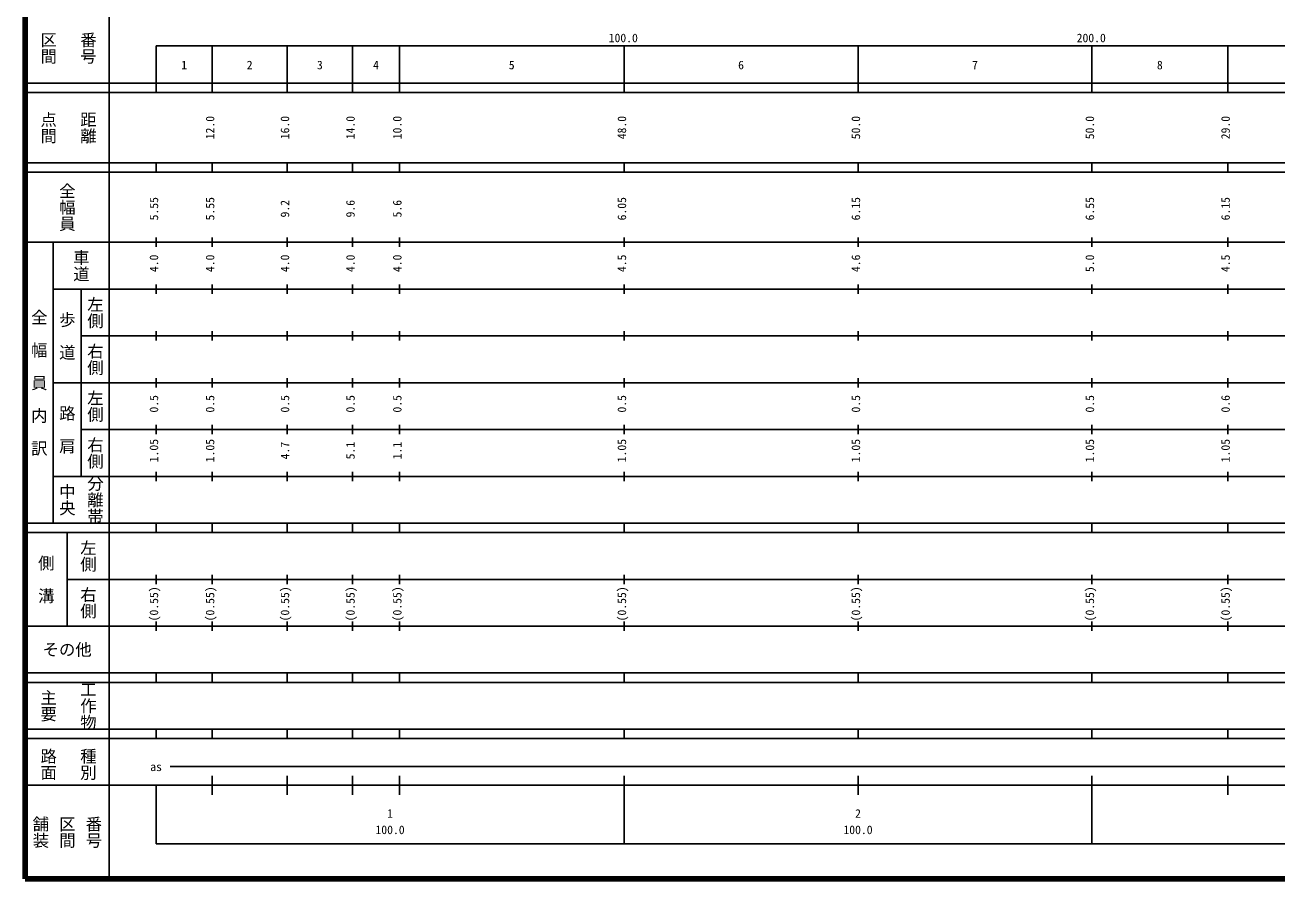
# Model space of a CAD drawing. Units: millimetres on the paper, enlarged 1000 times. Extents: x 40000 to 680000, y 20000 to 380000.
# Drawn here: x 40000 to 307530, y 20000 to 202409 of the extents above; entities that cross this region are included whole.
import ezdxf
from ezdxf.enums import TextEntityAlignment as Align

# ---------------------------------------------------------------- set-up
doc = ezdxf.new("R2010")
doc.units = ezdxf.units.MM
doc.header["$LTSCALE"] = 1000
doc.layers.add('M-TTL', color=2, linetype='Continuous', lineweight=140)
doc.layers.add('M-TTL-BAND', color=7, linetype='Continuous', lineweight=25)
doc.styles.add('@ＭＳ ゴシック', font='')
doc.styles.add('ＭＳ ゴシック', font='')
doc.styles.get('@ＭＳ ゴシック').set_extended_font_data('@MS Gothic')
doc.styles.get('ＭＳ ゴシック').set_extended_font_data('MS Gothic')

msp = doc.modelspace()

# ---------------------------------------------------------------- linework, layer by layer
at = {"layer": 'M-TTL'}
for p, q in [((40000, 380000), (40000, 20000)), ((40000, 20000), (680000, 20000))]:
    msp.add_line(p, q, dxfattribs=at)
at = {"layer": 'M-TTL-BAND'}
for p, q in [((58000, 370000), (58000, 20000)), ((68000, 198000), (579000, 198000)), ((68000, 198000), (68000, 188000)), ((80000, 188000), (80000, 198000)), ((96000, 188000), (96000, 198000)), ((110000, 188000), (110000, 198000)), ((120000, 188000), (120000, 198000)), ((168000, 188000), (168000, 198000)), ((218000, 188000), (218000, 198000)), ((268000, 188000), (268000, 198000)), ((297000, 188000), (297000, 198000)), ((40000, 190000), (579000, 190000)), ((40000, 188000), (579000, 188000)), ((40000, 173000), (579000, 173000)), ((68000, 171000), (68000, 173000)), ((80000, 171000), (80000, 173000)), ((96000, 171000), (96000, 173000)), ((110000, 171000), (110000, 173000)), ((120000, 171000), (120000, 173000)), ((168000, 171000), (168000, 173000)), ((218000, 171000), (218000, 173000)), ((268000, 171000), (268000, 173000)), ((297000, 171000), (297000, 173000)), ((40000, 171000), (579000, 171000)), ((40000, 156000), (579000, 156000)), ((46000, 96000), (46000, 156000)), ((68000, 155000), (68000, 157000)), ((80000, 155000), (80000, 157000)), ((96000, 155000), (96000, 157000)), ((110000, 155000), (110000, 157000)), ((120000, 155000), (120000, 157000)), ((168000, 155000), (168000, 157000)), ((218000, 155000), (218000, 157000)), ((268000, 155000), (268000, 157000)), ((297000, 155000), (297000, 157000)), ((46000, 146000), (579000, 146000)), ((52000, 146000), (52000, 106000)), ((68000, 145000), (68000, 147000)), ((80000, 145000), (80000, 147000)), ((96000, 145000), (96000, 147000)), ((110000, 145000), (110000, 147000)), ((120000, 145000), (120000, 147000)), ((168000, 145000), (168000, 147000)), ((218000, 145000), (218000, 147000)), ((268000, 145000), (268000, 147000)), ((297000, 145000), (297000, 147000)), ((68000, 135000), (68000, 137000)), ((80000, 135000), (80000, 137000)), ((96000, 135000), (96000, 137000)), ((110000, 135000), (110000, 137000)), ((120000, 135000), (120000, 137000)), ((168000, 135000), (168000, 137000)), ((218000, 135000), (218000, 137000)), ((268000, 135000), (268000, 137000)), ((297000, 135000), (297000, 137000)), ((52000, 136000), (579000, 136000)), ((46000, 126000), (579000, 126000)), ((68000, 125000), (68000, 127000)), ((80000, 125000), (80000, 127000)), ((96000, 125000), (96000, 127000)), ((110000, 125000), (110000, 127000)), ((120000, 125000), (120000, 127000)), ((168000, 125000), (168000, 127000)), ((218000, 125000), (218000, 127000)), ((268000, 125000), (268000, 127000)), ((297000, 125000), (297000, 127000)), ((52000, 116000), (579000, 116000)), ((68000, 115000), (68000, 117000)), ((80000, 115000), (80000, 117000)), ((96000, 115000), (96000, 117000)), ((110000, 115000), (110000, 117000)), ((120000, 115000), (120000, 117000)), ((168000, 115000), (168000, 117000)), ((218000, 115000), (218000, 117000)), ((268000, 115000), (268000, 117000)), ((297000, 115000), (297000, 117000)), ((46000, 106000), (579000, 106000)), ((68000, 105000), (68000, 107000)), ((80000, 105000), (80000, 107000)), ((96000, 105000), (96000, 107000)), ((110000, 105000), (110000, 107000)), ((120000, 105000), (120000, 107000)), ((168000, 105000), (168000, 107000)), ((218000, 105000), (218000, 107000)), ((268000, 105000), (268000, 107000)), ((297000, 105000), (297000, 107000)), ((40000, 96000), (579000, 96000)), ((40000, 94000), (579000, 94000)), ((49000, 94000), (49000, 74000)), ((68000, 94000), (68000, 96000)), ((80000, 94000), (80000, 96000)), ((96000, 94000), (96000, 96000)), ((110000, 94000), (110000, 96000)), ((120000, 94000), (120000, 96000)), ((168000, 94000), (168000, 96000)), ((218000, 94000), (218000, 96000)), ((268000, 94000), (268000, 96000)), ((297000, 94000), (297000, 96000)), ((49000, 84000), (579000, 84000)), ((68000, 83000), (68000, 85000)), ((80000, 83000), (80000, 85000)), ((96000, 83000), (96000, 85000)), ((110000, 83000), (110000, 85000)), ((120000, 83000), (120000, 85000)), ((168000, 83000), (168000, 85000)), ((218000, 83000), (218000, 85000)), ((268000, 83000), (268000, 85000)), ((297000, 83000), (297000, 85000)), ((68000, 73000), (68000, 75000)), ((80000, 73000), (80000, 75000)), ((96000, 73000), (96000, 75000)), ((110000, 73000), (110000, 75000)), ((120000, 73000), (120000, 75000)), ((168000, 73000), (168000, 75000)), ((218000, 73000), (218000, 75000)), ((268000, 73000), (268000, 75000)), ((297000, 73000), (297000, 75000)), ((40000, 74000), (579000, 74000)), ((40000, 64000), (579000, 64000)), ((40000, 62000), (579000, 62000)), ((68000, 62000), (68000, 64000)), ((80000, 62000), (80000, 64000)), ((96000, 62000), (96000, 64000)), ((110000, 62000), (110000, 64000)), ((120000, 62000), (120000, 64000)), ((168000, 62000), (168000, 64000)), ((218000, 62000), (218000, 64000)), ((268000, 62000), (268000, 64000)), ((297000, 62000), (297000, 64000)), ((40000, 52000), (579000, 52000)), ((68000, 50000), (68000, 52000)), ((80000, 50000), (80000, 52000)), ((96000, 50000), (96000, 52000)), ((110000, 50000), (110000, 52000)), ((120000, 50000), (120000, 52000)), ((168000, 50000), (168000, 52000)), ((218000, 50000), (218000, 52000)), ((268000, 50000), (268000, 52000)), ((297000, 50000), (297000, 52000)), ((40000, 50000), (579000, 50000)), ((71000, 44000), (565000, 44000)), ((80000, 38000), (80000, 42000)), ((96000, 38000), (96000, 42000)), ((110000, 38000), (110000, 42000)), ((120000, 38000), (120000, 42000)), ((168000, 27500), (168000, 42000)), ((218000, 38000), (218000, 42000)), ((268000, 27500), (268000, 42000)), ((297000, 38000), (297000, 42000)), ((40000, 40000), (579000, 40000)), ((68000, 40000), (68000, 27500)), ((68000, 27500), (579000, 27500))]:
    msp.add_line(p, q, dxfattribs=at)

# ---------------------------------------------------------------- texts
at = {"layer": 'M-TTL-BAND', "style": '@ＭＳ ゴシック'}
for s, p in [('番号', (53500, 197500)), ('区間', (45000, 197500)), ('点間', (45000, 180500)), ('距離', (53500, 180500)), ('全幅員', (49000, 163500)), ('車道', (52000, 151000)), ('左側', (55000, 141000)), ('全\u3000幅\u3000員\u3000内\u3000訳', (43000, 126000)), ('歩\u3000道', (49000, 136000)), ('右側', (55000, 131000)), ('左側', (55000, 121000)), ('路\u3000肩', (49000, 116000)), ('右側', (55000, 111000)), ('中央', (49000, 101000)), ('分離帯', (55000, 101000)), ('左側', (53500, 89000)), ('側\u3000溝', (44500, 84000)), ('右側', (53500, 79000)), ('工作物', (53500, 57000)), ('主要', (45000, 57000)), ('路面', (45000, 44500)), ('種別', (53500, 44500)), ('舗装', (43333, 30000)), ('区間', (49000, 30000)), ('番号', (54667, 30000))]:
    msp.add_text(s, height=2566, rotation=270, dxfattribs=at).set_placement(p, align=Align.MIDDLE_CENTER)
at = {"layer": 'M-TTL-BAND', "style": 'ＭＳ ゴシック'}
for s, p in [('100.0', (167844, 198195)), ('200.0', (267844, 198195)), ('1', (74000, 192405)), ('2', (88000, 192405)), ('3', (103000, 192405)), ('4', (115000, 192405)), ('5', (144000, 192405)), ('6', (193000, 192405)), ('7', (243000, 192405)), ('8', (282500, 192405)), ('as', (68000, 42500)), ('1', (118000, 32523)), ('2', (218000, 32523)), ('100.0', (118000, 29033)), ('100.0', (218000, 29033))]:
    msp.add_text(s, height=1833, dxfattribs=at).set_placement(p, align=Align.BOTTOM_CENTER)
for s, p in [('12.0', (81000, 180500)), ('16.0', (97000, 180500)), ('14.0', (111000, 180500)), ('10.0', (121000, 180500)), ('48.0', (169000, 180500)), ('50.0', (219000, 180500)), ('50.0', (269000, 180500)), ('29.0', (298000, 180500)), ('5.55', (69000, 163174)), ('5.55', (81000, 163174)), ('9.2', (97000, 163174)), ('9.6', (111000, 163174)), ('5.6', (121000, 163174)), ('6.05', (169000, 163174)), ('6.15', (219000, 163174)), ('6.55', (269000, 163174)), ('6.15', (298000, 163174)), ('4.0', (69000, 151500)), ('4.0', (81000, 151500)), ('4.0', (97000, 151500)), ('4.0', (111000, 151500)), ('4.0', (121000, 151500)), ('4.5', (169000, 151500)), ('4.6', (219000, 151500)), ('5.0', (269000, 151500)), ('4.5', (298000, 151500)), ('0.5', (69000, 121500)), ('0.5', (81000, 121500)), ('0.5', (97000, 121500)), ('0.5', (111000, 121500)), ('0.5', (121000, 121500)), ('0.5', (169000, 121500)), ('0.5', (219000, 121500)), ('0.5', (269000, 121500)), ('0.6', (298000, 121500)), ('1.05', (69000, 111500)), ('1.05', (81000, 111500)), ('4.7', (97000, 111500)), ('5.1', (111000, 111500)), ('1.1', (121000, 111500)), ('1.05', (169000, 111500)), ('1.05', (219000, 111500)), ('1.05', (269000, 111500)), ('1.05', (298000, 111500)), ('(0.55)', (69000, 78764)), ('(0.55)', (81000, 78764)), ('(0.55)', (97000, 78764)), ('(0.55)', (111000, 78764)), ('(0.55)', (121000, 78764)), ('(0.55)', (169000, 78764)), ('(0.55)', (219000, 78764)), ('(0.55)', (269000, 78764)), ('(0.55)', (298000, 78764))]:
    msp.add_text(s, height=1833, rotation=90, dxfattribs=at).set_placement(p, align=Align.BOTTOM_CENTER)
msp.add_text('その他', height=2566, dxfattribs=at).set_placement((49000, 69000), align=Align.MIDDLE_CENTER)

doc.saveas('drawing.dxf')
